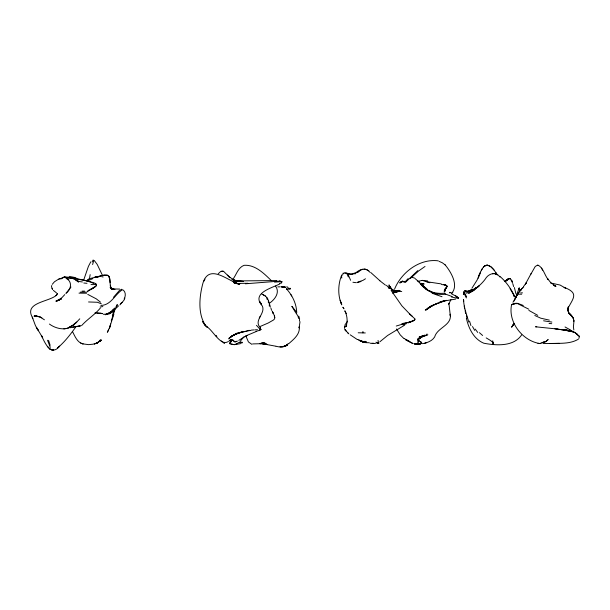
<?xml version="1.0" encoding="UTF-8"?>
<svg xmlns="http://www.w3.org/2000/svg" width="610" height="610" viewBox="0 0 610 610"><rect width="100%" height="100%" fill="white"/><g stroke="black" fill="none" stroke-linecap="round" stroke-linejoin="round"><path stroke-width="0.91" d="M268.369 302.758C269.071 299.152 266.166 296.071 263.101 294.729M573.873 321.417L573.286 318.016L568.886 313.021L570.975 315.019L572.325 316.72L568.512 313.09M299.525 321.051L299.586 318.733L298.816 316.201M444.949 289.102L444.659 292.06M87.848 291.145L95.297 286.852L96.273 285.739L96.319 284.618L95.16 283.498M269.277 306.136L269.391 303.765L268.408 300.501M493.17 343.865C494.718 342.606 488.099 339.061 486.193 337.902M107.642 331.642L109.67 327.372L113.864 314.234M418.041 342.873L417.758 344.086L420.877 343.567L421.685 342.728L418.391 340.273L418.986 341.005L417.575 339.175M232.486 344.528L233.432 344.543L229.817 343.735L229.962 342.469M110.654 323.979L109.67 327.372M229.711 343.422L230.664 341.867M342.614 275.217L343.094 273.135L343.735 273.227M463.508 293.326L463.409 294.477L463.852 291.466M418.681 341.348L418.376 339.046L420.42 336.423L419.207 336.956M300.013 321.691L299.106 327.921L299.274 326.777C300.227 334.25 293.723 339.305 288.713 343.704M90.158 274.622L89.464 278.701L87.085 280.714M418.071 341.272L418.567 339.724L417.758 344.086L418.323 343.887L414.419 343.918L418.094 344.101L415.967 343.979L416.676 344.17M51.751 285.503L51.507 286.708L52.338 288.972M478.27 278.221L480.398 272.174L479.75 274.386M57.317 294.279L57.454 293.631M260.264 326.449L268.171 323.025L273.509 319.991L274.652 318.771L274.576 315.789M92.606 264.549L93.65 260.966M441.564 284.512L445.414 285.03L447.061 286.456L444.057 291.191M516.144 296.109L519.232 287.95L519.827 290.185L519.484 289.231M463.539 293.364L463.76 292.51L466.33 297.939M421.784 335.896L418.796 339.091L421.335 336.613L427.015 335.363L427.831 334.715M447.061 286.456L444.919 289.193M115 309.423L111.317 320.669L111.516 321.615M344.802 326.655L344.558 328.233L344.825 325.671M112.362 315.744L114.947 307.875M108.687 329.583L107.352 332.549M114.344 309.865L112.835 312.091L113.948 308.774C111.866 312.64 107.551 314.714 103.235 314.249M375.867 342.225L378.978 343.094L376.744 343.285M389.012 284.908L389.584 285.953M279.647 283.528L281.446 282.872L281.927 281.66L274.508 282.117M92.095 261.995L93.132 260.005L93.665 260.516M281.927 281.66L281.446 282.872M109.243 278.061L109.274 276.948L107.993 275.621M109.35 328.371L110.242 326.007M83.707 280.005L88.404 266.395L90.783 261.835M456.829 296.948L458.613 297.909L458.415 298.42L451.491 297.017M105.24 314.76L109.747 313.738L111.683 312.419L112.202 311.123M521.619 334.943C513.712 346.762 496.365 345.649 483.783 343.209C473.726 339.053 468.61 328.317 466.368 318.252M478.469 276.391L479.437 274.088M124.196 298.854C125.698 296.216 125.851 292.411 123.456 290.23L122.343 289.788C114.916 294.317 111.142 305.252 100.871 305.45M444.652 291.1L445.094 290.07M480.482 272.22C481.709 269.231 483.524 265.647 487.001 265.007C492.003 266.006 494.702 271.053 497.363 274.927M124.875 298.099L123.929 300.28L119.88 304.931M394.487 289.323C401.243 272.418 419.657 258.35 438.308 260.844M513.666 324.009L512.964 325.633L513.833 323.696M116.304 306.7L117.273 304.542L115.969 307.394L116.853 305.64M343.765 273.554L344.719 272.708M341.745 274.912C337.932 284.275 337.62 295.53 341.722 304.87M424.08 335.721L420.389 337.826L421.335 336.613L420.13 337.17L419.489 338.443L424.766 335.058M418.971 338.451L418.368 339.724L418.971 338.451L423.241 335.431M112.675 309.766L110.257 312.785L106.201 313.784M279.776 283.978C270.764 288.385 251.023 293.364 262.369 306.075C265.769 313.868 252.929 320.631 260.592 327.913M530.57 274.675L535.237 266.478L537.761 265.007C543.342 267.599 544.417 274.95 548.108 279.494L547.612 278.717L550.899 282.819L555.84 286.258L553.712 285.312L555.84 286.258M235.734 282.933L233.737 282.011L236.588 283.101C225.807 279.06 208.833 264.183 202.993 282.948C199.31 296.262 197.518 314.302 205.883 326.007L204.647 324.711L207.263 327.25L206.096 326.228C212.501 329.392 220.195 346.267 227.865 341.768M514.154 300.989L516.205 296.91L512.972 302.24M531.211 273.371L525.34 284.268L526.278 282.819L523.487 286.601M493.292 343.704L493.299 342.721L492.293 341.531M478.69 276.147L477.096 280.059L471.919 288.248M517.57 294.073L515.877 297.009L518.523 292.686L522.61 287.798M511.653 304.382C507.718 321.676 522.023 340.388 539.217 343.46L537.989 343.399L540.971 343.506M445.003 290.124L446.055 288.21L444.644 290.177M203.763 281.385L204.983 279.144M515 298.404L517.021 295.423M344.978 324.863L347.57 321.173M70.958 287.043L66.162 293.082M513.788 323.567L511.592 327.257L514.032 323.521M540.521 343.186L545.752 341.63L548.237 339.389M259.296 317.848L260.279 316.308M98.347 342.134L100.421 339.793M521.55 288.896L520.635 290.284L521.634 289.14M516.792 295.568L518.683 292.8M52.277 284.313L54.481 281.751L59.46 278.602M449.86 293.052L450.912 292.449M232.585 279.639C236.352 275.194 237.717 267.706 244.076 265.327C255.094 264.45 264.122 273.57 271.427 280.714M518.82 292.487L521.428 289.239M76.219 326.342C70.691 334.12 64.82 341.89 57.454 348.02L59.688 346.122C50.889 357.025 44.698 342.667 41.564 335.668L42.669 337.787L35.479 325.709L32.277 317.116L32.81 318.656M418.796 339.671L418.239 341.516M402.745 280.836L399.878 282.887L402.127 281.469L404.857 282.117L408.159 278.556M450.958 299.655L448.632 304.184L448.899 303.315L450.325 315.873L450.211 314.211C452.262 325.412 437.286 327.402 434.663 336.949C432.04 341.127 427.008 342.927 422.349 343.666M288.225 343.788C285.579 347.448 280.013 347.494 276.071 346.244M481.359 270.169L482.601 268.545M518.53 289.346L519.232 287.95M346.549 325.618L346.091 326.205L346.663 325.168L345.832 326.762C348.02 321.805 347.181 315.98 345.077 311.13L346.312 313.654M86.75 292.213L88.839 290.108M100.345 308.065C94.817 314.684 87.276 319.266 81.526 325.702M378.757 343.049L377.415 343.415M578.898 338.436L579.37 336.72L575.268 332.846L579.378 336.125M417.781 270.611L405.574 282.247L404.857 282.117M244.023 336.705L240.165 341.364M218.212 273.745L220.812 271.389L223.595 271.343L229.848 277.588L227.37 275.034M451.766 293.227C458.972 285.007 450.737 271.557 444.972 264.656M230.45 342.568L230.999 341.92M286.624 345.344L284.794 346.221L287.562 344.68L283.841 346.564L286.014 345.801L287.638 344.162L286.875 344.841M82.937 343.88L88.541 344.642L93.033 344.192L97.135 342.95L100.635 340.136L99.468 341.249M113.513 297.276L119.438 290.452L121.779 289.231M111.683 312.419L113.407 310.452M412.047 316.026L409.341 313.769L415.075 319.015C412.947 323.117 405.566 321.996 401.716 323.94M64.767 294.599L62.037 297.543L57.18 300.86L59.65 299.464L56.517 301.05L59.429 299.67L55.868 301.195L61.61 298.824M427.046 333.99C425.361 336.873 421.449 335.904 419.489 338.443M65.933 293.311C71.309 289.758 72.613 281.363 66.124 278.427M379.855 341.791L387.563 335.508L404.689 325.13M79.773 318.816L75.373 323.536L69.021 327.395M499.903 277.001C495.922 270.916 488.213 273.692 485.232 279.151C480.733 285.244 474.633 289.582 468.45 293.608M100.337 340.998L101.55 339.999L96.914 343.064L98.301 342.301M445.971 288.225L447.221 286.456L446.97 285.686L443.897 284.443M118.607 305.846L114.726 309.499M422.661 336.118L421.449 337.299M354.997 274.012C358.497 269.452 365.992 266.623 369.935 272.266M410.248 278.526L418.521 271.038L425.025 266.456M522.64 288.08L523.67 287.112M99.361 341.684L100.68 340.464L99.483 341.478M56.799 294.821L55.891 295.659L56.73 294.996C49.608 301.95 23.729 302.232 32.368 317.375M505.126 281.637L508.984 278.625L510.379 278.694L512.553 282.979M228.674 338.885L232.54 335.431L230.45 337.208M478.804 286.075L474.023 289.712L478.987 286.067L474.374 289.094L465.819 292.266M505.797 280.516L508.649 278.427L510.379 278.694M357.643 272.533L360.807 270.032L362.927 269.254M483.387 267.081L485.468 265.403M451.736 293.242L452.826 292.32M269.368 303.284C274.79 299.617 280.295 292.571 275.56 286.12M505.454 281.469L508.214 279.41M72.316 325.58C65.857 331.207 55.769 328.721 49.425 324.062M73.581 324.543L76.784 322.004M239.181 342.279L236.489 343.956L233.912 344.696L240.492 343.674M431.918 305.717L426.009 310.154M399.878 282.887L401.616 281.576L400.61 282.194M504.668 281.507L507.871 279.151L509.83 278.625L508.221 278.709M234.331 334.433L229.055 338.26L236.703 333.266M89.502 290.093L96.273 285.739M120.361 303.711L122.259 302.354M466.597 293.303L477.561 287.104L475.678 288.431L477.165 287.44M245.617 336.232L247.019 335.378L238.762 340.372M392.825 293.448L398.452 290.337L393.503 292.426M420.557 341.47L421.685 342.728L421.434 343.224L418.803 343.872M431.659 305.991L425.269 310.04L434.594 304.405M86.406 280.737L89.464 278.701L103.776 275.079L107.543 275.217L104.325 275.202L99.155 276.383M478.248 286.54L474.374 289.094L477.561 287.104M474.374 290.23L469.212 292.869M547.871 339.976L545.752 341.63L542.023 342.774L543.609 341.943M365.474 278.778L362.927 280.379L357.59 282.178M512.118 304.664L515 303.46M108.565 313.136L110.723 311.817M409.302 322.072L396.256 326.037M578.402 339.168C569.854 344.33 559.355 343.087 549.77 343.521L551.516 343.483L543.152 343.537M237.442 341.097L235.498 341.89M464.911 291.405L469.098 290.848L471.835 289.475M231.869 336.133L236.871 333.289M60.809 279.022L63.989 277.214L71.294 277.863L63.989 277.214L58.903 279.212M419.108 337.749L420.13 337.17M91.637 289.033L93.658 287.95L90.974 289.033M73.917 325.077L67.916 327.944L69.814 327.524M281.942 346.869L287.135 345.138M236.833 343.781L237.61 343.377L236.489 343.956M87.931 280.783L92.85 278.617M354.494 272.99L352.344 274.18L348.623 273.882L346.549 273.028M437.644 303.109L427.984 307.966L434.312 304.642L446.474 300.318M513.376 303.894L512.247 304.443L515.252 303.231M228.59 341.341L231.853 339.755L234.842 341.875L236.596 341.287M238.945 332.709L232.654 335.607L241.087 332.221L250.626 330.406M98.141 342.446L96.67 343.14L97.913 342.561M246.966 335.416L256.604 331.367M430.82 306.022L443.264 301.157L455.678 299.075M449.44 292.518L449.928 292.312M421.167 343.605L419.81 344.032L420.9 343.605M79.613 325.801L80.108 325.595M345.184 273.021L350.475 274.241L354.181 273.707L357.018 272.136M236.566 333.739L233.416 335.035L238.884 332.709M284.298 346.404L286.502 345.512M60.207 299.358L58.728 299.937L61.389 298.946M289.895 288.66L290.551 288.827L287.798 287.92M96.365 277.237L100.543 276.33L94.603 277.291L97.272 276.917M402.935 324.871L406.191 323.826M401.365 281.736L403.629 281.683M514.817 303.498L513.262 303.963L516.426 303.239L518.47 303.475M356.781 282.72L360.96 281.53M568.436 330.803L554.696 328.645L563.144 329.957L564.784 329.72L570.411 331.36M424.857 343.178L426.504 342.706M78.812 326.075L70.104 327.753M259.852 329.949L261.149 329.491L259.761 329.316M229.452 340.418L231.853 339.755M439.787 301.919L445.414 300.394M242.894 331.52L237.587 333.35L247.019 331.001M282.827 346.785L285.183 346.16M484.805 265.968L486.422 265.548M256.078 331.375L260.195 330.124L260.409 329.613M419.55 344.055L420.259 343.872M418.125 281.363L422.212 280.379L427.557 280.875M392.741 291.717L397.545 291.039L395.318 291.687L393.511 290.741L396.53 291.267L400.114 290.528C395.509 292.914 390.606 289.613 389.073 285.19L391.75 289.186L396.508 292.419L394.922 291.664M472.697 290.238L470.379 290.307M79.925 326.068L76.601 326.625M452.231 296.59L445.651 294.157C435.898 295.637 425.742 291.046 419.855 283.223M417.789 343.804L416.043 344.07L417.08 344.154M63.844 328.935L66.879 328.378M100.086 307.043L102.831 306.555M247.706 330.582L249.322 330.315M514.71 303.658L518.5 303.658L523.288 305.465M468.343 291.557L470.241 291.267L469.098 290.848M80.489 325.969L72.918 327.013M492.552 273.814L494.542 273.547L495.869 274.553M283.315 287.028L284.123 286.936L282.338 287.013L285.724 287.02M44.416 319.8L39.932 316.903L36.234 316.178L39.414 316.598L41.846 317.818M119.606 289.056L112.766 288.965L114.993 289.376M261.194 342.889L264.877 342.584M251.114 330.155L253.813 329.911M254.744 329.911L257.443 329.667M280.562 281.027L245.357 283.795M420.42 343.239L420.991 343.201M247.904 283.284L234.392 283.482M536.754 326.731L535.481 326.8L557.082 328.996M262.201 343.194L263.794 343.102M553.087 343.499L559.301 343.346M277.794 286.883L279.906 286.83M88.549 301.965L97.402 302.263L101.351 303.826M79.003 293.135L86.612 293.219M80.215 292.159L85.987 292.106M444.537 285.045L445.826 285.022M82.037 291.153L84.569 291.123M274.965 317.36L274.5 317.36L274.347 315.599L272.258 311.13L273.005 313.212L272.502 311.817M232.799 344.345L231.137 344.116M369.317 342.751L365.695 342.645L360.083 340.914L364.437 342.439M520.635 292.876L522.541 292.876M521.687 294.211L517.73 294.157M239.768 342.187L242.109 342.218L242.139 342.789L239.661 342.728M237.915 283.49L234.293 283.398M252.601 343.91L260.996 343.712M372.184 343.361L373.694 343.392L370.056 343.224M358.207 332.778L365.306 332.946M96.243 276.665L98.347 276.704M375.508 343.46L372.817 343.377M396.53 291.267L401.738 291.557M281.21 286.875L284.344 287.005M91.004 284.565C111.378 285.259 64.355 275.461 63.989 277.214L66.688 277.946L68.793 279.449M37.179 316.079L35.693 316.033L36.943 316.331M281.035 286.845L285.678 287.432M560.323 329.514L562.527 329.583M398.986 291.321L393.511 290.741M241.209 342.751L242.139 342.789M406.199 281.469L404.521 281.37M276.772 280.569L233.005 280.958L243.352 281.446L236.398 280.829L232.067 279.349L236.398 280.829M280.005 346.869L281.393 346.938M229.604 343.415L230.039 343.788M238.983 283.764L234.637 283.459M69.266 276.391L75.937 277.71M456.669 297.238L457.79 297.314M259.86 343.689L267.226 344.345M286.387 288.965L289.689 289.239M102.053 313.609L96.99 313.212L102.533 313.479L94.969 312.854M457.973 297.855L458.613 297.909M549.061 323.46L551.73 323.696M355.897 282.666L352.938 282.262M83.814 283.017L86.986 283.307M464.995 290.635L466.253 290.779M551.882 322.072L543.579 320.799M234.888 283.337L239.677 283.856L237.481 283.315M421.312 283.665L424.163 284.046L420.824 283.261M288.507 288.301L290.535 288.66M74.107 278.64L63.989 277.214M262.559 343.933L264.092 344.124M266.097 344.406L275.758 346.198M411.689 277.123L414.777 278.19M82.403 281.965L79.491 281.561L71.332 277.908M549.343 320.128L540.727 318.184L534.795 315.484M286.685 286.883L287.729 287.089M74.908 278.739L84.5 280.379M265.358 344.192L263.337 343.88L266.433 344.07L265.579 343.773M441.297 283.909L426.611 281.698M550.7 283.002L560.087 285.045L565.722 288.271L564.082 287.325C579.073 293.075 573.43 297.893 567.887 308.408L568.398 306.693L567.91 310.139L567.803 308.408L568.406 311.878L567.788 310.116L568.528 311.855M101.862 276.765L103.159 276.978M34.419 315.995L35.975 316.262M67.931 277.26L70.394 277.702M366.244 342.24L358.924 340.311L364.925 342.378M234.126 282.926L235.887 283.261M364.292 269.071L365.642 269.33M221.872 271L223.595 271.343M99.918 313.182L101.756 313.54M414.449 343.887L415.54 344.101M289.857 288.301L290.398 288.301M364.788 341.295L366.29 341.6M38.293 316.613L39.734 316.91M563.93 329.964L569.404 331.184M85.286 280.569L90.715 282.14M235.91 283.032L234.118 282.575L235.887 283.139M234.949 283.139L236.604 283.566M422.212 280.379L429.852 282.765M394.38 291.031L397.766 291.908L392.604 289.933L390.568 287.92L391.978 290.558M442.014 296.742L432.101 293.227M238.174 281.324L233.828 279.975L228.498 276.269M365.36 269.368L366.961 269.872M72.491 331.543C74.969 336.293 77.241 342.606 83.097 343.941L81.687 343.453M236.733 283.124L234.042 282.255L236.116 283.01M404.278 338.596L409.828 341.539M251.869 344.353L248.43 341.935L245.899 336.049M233.569 282.247L235.696 282.994M237.298 283.345L239.433 284.1M553.552 285.373L555.016 285.892M565.607 329.316L573.796 332.358M518.591 304.115L528.832 309.224M405.711 339.839L413.305 343.628M406.001 339.839L407.632 340.464M363.339 342.065L357.879 339.412M236.398 283.238L239.181 284.412M436.92 294.714L427.938 290.154M439.063 261.354L442.311 262.765L445.14 264.885M569.343 330.124L574.597 332.526L569.862 329.888M362.866 341.935L361.394 341.287L364.178 342.134L362.798 341.478M464.629 290.573L465.468 290.947M80.627 342.995L81.816 343.529M113.094 289.026L110.143 287.363M537.761 315.37L528.9 310.421M451.553 293.852L456.722 296.521M265.373 295.98L261.614 293.898M412.268 343.255L407.617 340.792M279.441 280.966L280.669 281.606M91.477 282.399L93.574 283.498M234.842 341.875L232.669 339.945L233.416 340.51M367.373 270.169L368.775 270.924M570.06 329.751L565.035 326.968M455.487 295.85L457.172 296.765M572.668 331.314L577.106 333.944M487.001 265.007L490.798 266.631L494.062 269.986M357.422 339.617L350.163 334.783M87.771 294.378L96.288 298.854L100.536 302.202M429.226 290.604L431.949 292.289M425.528 288.904C430.988 292.579 437.866 293.921 444.354 293.196L445.651 294.157M379.656 280.63L385.482 285.144M75.64 280.089L78.591 282.178M358.146 271.275L358.688 271.625M379.87 280.707L370.773 272.517M424.103 286.952L426.619 288.782M571.356 315.759L573.4 318.428L572.554 317.398M415.273 278.732L419.764 282.682L417.804 280.989M49.288 348.584L50.264 349.347L47.29 346.404M53.352 290.375L56.44 292.838M422.913 285.663L420.717 283.81L427.503 289.536M482.617 335.485L479.407 332.671M493.109 343.964L493.703 344.459L493.055 343.643M348.005 333.083L345.146 329.682L346.289 331.398M389.493 286.54L389.973 286.952L389.401 285.938L389.828 287.295M94.26 260.5L97.219 264.443L102.503 275.438M403.919 338.588L400.198 334.86L396.523 328.981M221.209 340.937L222.505 342.08M569.717 314.15L572.142 316.338M499.864 276.315C506.262 281.881 511.264 288.965 514.771 296.666M410.172 314.455L401.914 305.877L391.101 290.368M421.724 284.611L423.736 286.631M424.446 287.829L420.648 283.795M386.458 285.274L389.584 288.507M110.776 288.019L111.988 289.254L110.257 286.982L111.859 289.536L111.066 288.271M347.593 332.58L348.783 333.815M256.459 325.313L259.517 328.729M568.444 312.19L570.975 315.019M216.863 336.674L215.856 335.531L216.161 335.874M477.737 332.458L475.19 329.072M231.487 341.531L230.206 339.93M296.056 311.489L291.832 306.312L293.982 309.727M294.188 310.368L297.878 315.904L298.648 318.504M493.452 344.253L493.132 343.666M230.237 339.93L231.457 341.554M466.635 296.856L464.058 291.915M296.735 312.983C296.559 303.871 292.464 295.446 286.41 288.812M260.058 327.86L260.851 329.354M291.786 295.987L290.741 294.416M474.71 330.399L472.498 326.541M463.783 301.271L463.516 299.54C463.806 307.486 466.757 314.623 468.762 322.095M344.78 329.522L345.405 330.498M510.074 288.705L512.926 293.593M345.756 272.784L346.297 273.738M541.512 268.11L542.694 270.2M495.778 272.479L497.081 274.79M344.81 310.742L345.603 312.19M340.54 301.996L341.745 304.268L340.166 300.219M418.117 339.976L418.498 340.7L417.781 338.794M350.62 280.31L347.57 273.295M50.317 347.425L47.519 340.258M511.645 280.028L512.507 281.751M513.262 294.272L514.482 296.803L513.315 294.195L514.26 296.3M346.831 273.326L348.333 276.963M111.165 288.431L110.357 285.267L110.501 286.86L109.754 279.517M52.071 288.301L52.536 289.43M470.935 325.626L469.532 321.096M50.142 345.298L48.586 340.334M108.61 275.834L109.899 278.93L110.143 282.659M512.819 283.757L513.612 286.57M270.931 308.111L271.557 310.33M492.72 340.792L492.933 341.554M514.375 287.539L515.938 293.791M444.98 289.948L445.231 290.894L445.048 290.009M418.071 339.572L418.246 340.281M56.944 293.456L57.104 294.104M573.85 329.941L573.4 327.067L574.048 320.128M109.274 276.948L109.625 278.473M269.879 304.863L270.337 307.12M466.452 315.256L466.986 317.993M266.806 297.573L267.195 299.579M378.048 340.403L378.299 341.974M465.155 310.635L465.598 313.479M464.24 306.022L464.606 308.835M414.846 319.236L414.891 319.785M341.623 276.238L341.775 278.084M537.768 265.327L537.761 265.548M418.269 340.365L418.292 340.929M388.814 286.624L388.89 288.446M362.927 331.459L362.927 332.907M412.871 320.746L407.968 322.865L414.442 320.296L412.871 320.746M97.135 342.95L95.663 343.552L97.135 342.95M514.672 303.475L513.216 304.085L514.71 303.467M95.983 343.438L94.375 343.926L95.983 343.438M34.793 316.049L34 316.14L35.212 316.026L34.793 316.049M52.521 349.896L51.225 349.789L53.695 349.995L52.521 349.896M224.64 343.018L223.779 342.881L224.64 343.018M239.677 283.856L237.526 283.406L239.722 283.871M203.755 323.536L204.861 324.894L202.718 321.554L203.755 323.536M37.606 329.446L37.21 328.92L38.575 330.757L36.295 327.326L37.606 329.446M343.247 307.692L342.911 307.226L343.964 308.835L343.247 307.692M260.95 303.467L259.913 301.798L261.469 304.329L260.95 303.467"/></g></svg>
